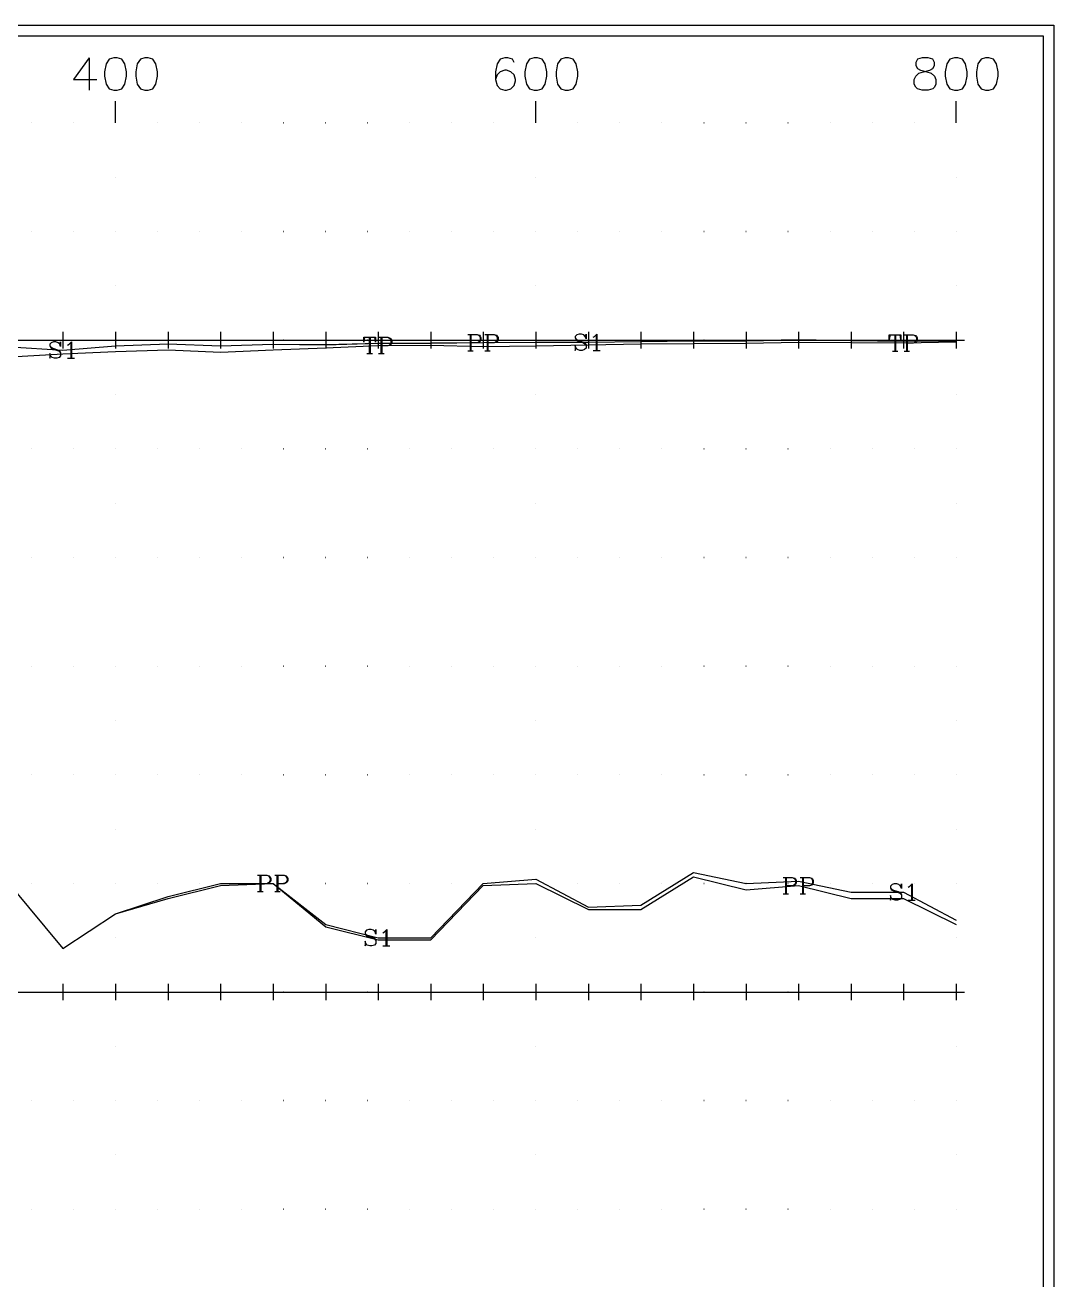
# Model space of a CAD drawing. Extents: x 10 to 200, y 0 to 250.
# Drawn here: x 105.3 to 200, y 134.5 to 250 of the extents above; entities that cross this region are included whole.
import ezdxf

# ---------------------------------------------------------------- set-up
doc = ezdxf.new("R2010")
doc.units = 0
doc.linetypes.add('1', pattern=[0])
for name, color, linetype in [('1', 7, '1'), ('2', 7, '1'), ('3', 7, '1')]:
    doc.layers.add(name, color=color, linetype=linetype)

msp = doc.modelspace()

# ---------------------------------------------------------------- linework, layer by layer
at = {"layer": '1'}
for p, q in [((111.15, 247), (111.15, 244)), ((113.58, 241), (113.58, 243)), ((152.29, 241), (152.29, 243)), ((191, 241), (191, 243)), ((108.74, 221.76), (108.74, 220.24)), ((113.58, 221.76), (113.58, 220.24)), ((118.42, 221.76), (118.42, 220.24)), ((123.26, 221.76), (123.26, 220.24)), ((128.1, 221.76), (128.1, 220.24)), ((132.94, 221.76), (132.94, 220.24)), ((137.77, 221.76), (137.77, 220.24)), ((142.61, 221.76), (142.61, 220.24)), ((147.45, 221.76), (147.45, 220.24)), ((152.29, 221.76), (152.29, 220.24)), ((157.13, 221.76), (157.13, 220.24)), ((161.97, 221.76), (161.97, 220.24)), ((166.81, 221.76), (166.81, 220.24)), ((171.65, 221.76), (171.65, 220.24)), ((176.48, 221.76), (176.48, 220.24)), ((181.32, 221.76), (181.32, 220.24)), ((186.16, 221.76), (186.16, 220.24)), ((191, 221.76), (191, 220.24)), ((107.98, 221), (109.5, 221)), ((109.46, 220.76), (109.46, 219.34)), ((112.82, 221), (114.34, 221)), ((117.66, 221), (119.18, 221)), ((122.5, 221), (124.02, 221)), ((127.33, 221), (128.86, 221)), ((132.17, 221), (133.7, 221)), ((136.95, 221.26), (136.95, 219.76)), ((137.01, 221), (138.54, 221)), ((137.02, 221.26), (137.02, 219.76)), ((138.02, 221.26), (138.02, 219.76)), ((138.1, 221.26), (138.1, 219.76)), ((141.85, 221), (143.37, 221)), ((146.24, 221.53), (146.24, 220.03)), ((146.31, 221.53), (146.31, 220.03)), ((146.69, 221), (148.21, 221)), ((147.81, 221.53), (147.81, 220.03)), ((147.88, 221.53), (147.88, 220.03)), ((151.53, 221), (153.05, 221)), ((156.37, 221), (157.89, 221)), ((157.84, 221.48), (157.84, 220.06)), ((161.21, 221), (162.73, 221)), ((166.04, 221), (167.57, 221)), ((170.88, 221), (172.41, 221)), ((175.72, 221), (177.25, 221)), ((180.56, 221), (182.08, 221)), ((185.34, 221.5), (185.34, 220)), ((185.4, 221), (186.92, 221)), ((185.41, 221.5), (185.41, 220)), ((186.41, 221.5), (186.41, 220)), ((186.48, 221.5), (186.48, 220)), ((190.24, 221), (191.76, 221)), ((136.74, 219.76), (137.24, 219.76)), ((137.81, 219.76), (138.31, 219.76)), ((146.02, 220.03), (146.52, 220.03)), ((147.59, 220.03), (148.09, 220.03)), ((157.56, 220.06), (158.2, 220.06)), ((185.13, 220), (185.63, 220)), ((186.2, 220), (186.7, 220)), ((109.17, 219.34), (109.81, 219.34)), ((126.88, 171.75), (126.88, 170.25)), ((126.95, 171.75), (126.95, 170.25)), ((128.45, 171.75), (128.45, 170.25)), ((128.53, 171.75), (128.53, 170.25)), ((175.27, 171.55), (175.27, 170.05)), ((175.34, 171.55), (175.34, 170.05)), ((176.84, 171.55), (176.84, 170.05)), ((176.91, 171.55), (176.91, 170.05)), ((126.67, 170.25), (127.17, 170.25)), ((128.24, 170.25), (128.74, 170.25)), ((175.06, 170.05), (175.56, 170.05)), ((176.63, 170.05), (177.13, 170.05)), ((186.88, 170.88), (186.88, 169.45)), ((186.59, 169.45), (187.23, 169.45)), ((138.49, 166.68), (138.49, 165.25)), ((138.2, 165.25), (138.85, 165.25)), ((108.74, 161.76), (108.74, 160.24)), ((113.58, 161.76), (113.58, 160.24)), ((118.42, 161.76), (118.42, 160.24)), ((123.26, 161.76), (123.26, 160.24)), ((128.1, 161.76), (128.1, 160.24)), ((132.94, 161.76), (132.94, 160.24)), ((137.77, 161.76), (137.77, 160.24)), ((142.61, 161.76), (142.61, 160.24)), ((147.45, 161.76), (147.45, 160.24)), ((152.29, 161.76), (152.29, 160.24)), ((157.13, 161.76), (157.13, 160.24)), ((161.97, 161.76), (161.97, 160.24)), ((166.81, 161.76), (166.81, 160.24)), ((171.65, 161.76), (171.65, 160.24)), ((176.48, 161.76), (176.48, 160.24)), ((181.32, 161.76), (181.32, 160.24)), ((186.16, 161.76), (186.16, 160.24)), ((191, 161.76), (191, 160.24)), ((107.98, 161), (109.5, 161)), ((112.82, 161), (114.34, 161)), ((117.66, 161), (119.18, 161)), ((122.5, 161), (124.02, 161)), ((127.33, 161), (128.86, 161)), ((132.17, 161), (133.7, 161)), ((137.01, 161), (138.54, 161)), ((141.85, 161), (143.37, 161)), ((146.69, 161), (148.21, 161)), ((151.53, 161), (153.05, 161)), ((156.37, 161), (157.89, 161)), ((161.21, 161), (162.73, 161)), ((166.04, 161), (167.57, 161)), ((170.88, 161), (172.41, 161)), ((175.72, 161), (177.25, 161)), ((180.56, 161), (182.08, 161)), ((185.4, 161), (186.92, 161)), ((190.24, 161), (191.76, 161))]:
    msp.add_line(p, q, dxfattribs=at)
for points in [[(111.15, 247), (109.72, 245), (111.87, 245)], [(113.44, 247), (113.01, 246.86), (112.72, 246.43), (112.58, 245.71), (112.58, 245.29), (112.72, 244.57), (113.01, 244.14), (113.44, 244), (113.72, 244), (114.15, 244.14), (114.44, 244.57), (114.58, 245.29), (114.58, 245.71), (114.44, 246.43), (114.15, 246.86), (113.72, 247), (113.44, 247)], [(116.29, 247), (115.87, 246.86), (115.58, 246.43), (115.44, 245.71), (115.44, 245.29), (115.58, 244.57), (115.87, 244.14), (116.29, 244), (116.58, 244), (117.01, 244.14), (117.29, 244.57), (117.44, 245.29), (117.44, 245.71), (117.29, 246.43), (117.01, 246.86), (116.58, 247), (116.29, 247)], [(150.29, 246.57), (150.15, 246.86), (149.72, 247), (149.43, 247), (149, 246.86), (148.72, 246.43), (148.58, 245.71), (148.58, 245), (148.72, 244.43), (149, 244.14), (149.43, 244), (149.58, 244), (150, 244.14), (150.29, 244.43), (150.43, 244.86), (150.43, 245), (150.29, 245.43), (150, 245.71), (149.58, 245.86), (149.43, 245.86), (149, 245.71), (148.72, 245.43), (148.58, 245)], [(152.15, 247), (151.72, 246.86), (151.43, 246.43), (151.29, 245.71), (151.29, 245.29), (151.43, 244.57), (151.72, 244.14), (152.15, 244), (152.43, 244), (152.86, 244.14), (153.15, 244.57), (153.29, 245.29), (153.29, 245.71), (153.15, 246.43), (152.86, 246.86), (152.43, 247), (152.15, 247)], [(155, 247), (154.58, 246.86), (154.29, 246.43), (154.15, 245.71), (154.15, 245.29), (154.29, 244.57), (154.58, 244.14), (155, 244), (155.29, 244), (155.72, 244.14), (156, 244.57), (156.15, 245.29), (156.15, 245.71), (156, 246.43), (155.72, 246.86), (155.29, 247), (155, 247)], [(187.86, 247), (187.43, 246.86), (187.29, 246.57), (187.29, 246.29), (187.43, 246), (187.71, 245.86), (188.29, 245.71), (188.71, 245.57), (189, 245.29), (189.14, 245), (189.14, 244.57), (189, 244.29), (188.86, 244.14), (188.43, 244), (187.86, 244), (187.43, 244.14), (187.29, 244.29), (187.14, 244.57), (187.14, 245), (187.29, 245.29), (187.57, 245.57), (188, 245.71), (188.57, 245.86), (188.86, 246), (189, 246.29), (189, 246.57), (188.86, 246.86), (188.43, 247), (187.86, 247)], [(190.86, 247), (190.43, 246.86), (190.14, 246.43), (190, 245.71), (190, 245.29), (190.14, 244.57), (190.43, 244.14), (190.86, 244), (191.14, 244), (191.57, 244.14), (191.86, 244.57), (192, 245.29), (192, 245.71), (191.86, 246.43), (191.57, 246.86), (191.14, 247), (190.86, 247)], [(193.71, 247), (193.29, 246.86), (193, 246.43), (192.86, 245.71), (192.86, 245.29), (193, 244.57), (193.29, 244.14), (193.71, 244), (194, 244), (194.43, 244.14), (194.71, 244.57), (194.86, 245.29), (194.86, 245.71), (194.71, 246.43), (194.43, 246.86), (194, 247), (193.71, 247)], [(103.9, 220.38), (108.74, 220.09), (113.58, 220.48), (118.42, 220.67), (123.26, 220.49), (128.1, 220.63), (132.94, 220.59), (137.77, 220.73), (142.61, 220.74), (147.45, 220.79), (152.29, 220.83), (157.13, 220.81), (161.97, 220.88), (166.81, 220.96), (171.65, 220.96), (176.48, 221.06), (181.32, 220.97), (186.16, 220.92), (191, 220.95)], [(103.9, 220.38), (108.74, 220.08), (113.58, 220.48), (118.42, 220.66), (123.26, 220.48), (128.1, 220.62), (132.94, 220.58), (137.77, 220.72), (142.61, 220.73), (147.45, 220.78), (152.29, 220.82), (157.13, 220.8), (161.97, 220.87), (166.81, 220.95), (171.65, 220.95), (176.48, 221.04), (181.32, 220.96), (186.16, 220.91), (191, 220.94)], [(103.9, 221), (108.74, 221), (113.58, 221), (118.42, 221), (123.26, 221), (128.1, 221), (132.94, 221), (137.77, 221), (142.61, 221), (147.45, 221), (152.29, 221), (157.13, 221), (161.97, 221), (166.81, 221), (171.65, 221), (176.48, 221), (181.32, 221), (186.16, 221), (191, 221)], [(103.9, 219.46), (108.74, 219.75), (113.58, 219.96), (118.42, 220.1), (123.26, 219.9), (128.1, 220.1), (132.94, 220.3), (137.77, 220.51), (142.61, 220.55), (147.45, 220.43), (152.29, 220.49), (157.13, 220.58), (161.97, 220.66), (166.81, 220.68), (171.65, 220.73), (176.48, 220.83), (181.32, 220.79), (186.16, 220.75), (191, 220.84)], [(108.46, 220.62), (108.53, 220.84), (108.53, 220.41), (108.46, 220.62), (108.31, 220.76), (108.1, 220.84), (107.88, 220.84), (107.67, 220.76), (107.53, 220.62), (107.53, 220.48), (107.6, 220.34), (107.67, 220.26), (107.81, 220.19), (108.24, 220.05), (108.38, 219.98), (108.53, 219.84)], [(109.17, 220.55), (109.31, 220.62), (109.53, 220.84), (109.53, 219.34)], [(136.52, 221.26), (136.45, 220.83), (136.45, 221.26), (137.52, 221.26), (137.52, 220.83), (137.45, 221.26)], [(137.81, 221.26), (138.67, 221.26), (138.88, 221.19), (138.95, 221.12), (139.02, 220.98), (139.02, 220.76), (138.95, 220.62), (138.88, 220.55), (138.67, 220.48), (138.1, 220.48)], [(138.67, 221.26), (138.81, 221.19), (138.88, 221.12), (138.95, 220.98), (138.95, 220.76), (138.88, 220.62), (138.81, 220.55), (138.67, 220.48)], [(146.02, 221.53), (146.88, 221.53), (147.09, 221.46), (147.17, 221.38), (147.24, 221.24), (147.24, 221.03), (147.17, 220.88), (147.09, 220.81), (146.88, 220.74), (146.31, 220.74)], [(146.88, 221.53), (147.02, 221.46), (147.09, 221.38), (147.17, 221.24), (147.17, 221.03), (147.09, 220.88), (147.02, 220.81), (146.88, 220.74)], [(147.59, 221.53), (148.45, 221.53), (148.67, 221.46), (148.74, 221.38), (148.81, 221.24), (148.81, 221.03), (148.74, 220.88), (148.67, 220.81), (148.45, 220.74), (147.88, 220.74)], [(148.45, 221.53), (148.59, 221.46), (148.67, 221.38), (148.74, 221.24), (148.74, 221.03), (148.67, 220.88), (148.59, 220.81), (148.45, 220.74)], [(156.84, 221.34), (156.91, 221.56), (156.91, 221.13), (156.84, 221.34), (156.7, 221.48), (156.49, 221.56), (156.27, 221.56), (156.06, 221.48), (155.91, 221.34), (155.91, 221.2), (155.99, 221.06), (156.06, 220.98), (156.2, 220.91), (156.63, 220.77), (156.77, 220.7), (156.91, 220.56)], [(155.91, 221.2), (156.06, 221.06), (156.2, 220.98), (156.63, 220.84), (156.77, 220.77), (156.84, 220.7), (156.91, 220.56), (156.91, 220.27), (156.77, 220.13), (156.56, 220.06), (156.34, 220.06), (156.13, 220.13), (155.99, 220.27), (155.91, 220.48), (155.91, 220.06), (155.99, 220.27)], [(157.56, 221.27), (157.7, 221.34), (157.91, 221.56), (157.91, 220.06)], [(184.91, 221.5), (184.84, 221.07), (184.84, 221.5), (185.91, 221.5), (185.91, 221.07), (185.84, 221.5)], [(186.2, 221.5), (187.05, 221.5), (187.27, 221.43), (187.34, 221.36), (187.41, 221.21), (187.41, 221), (187.34, 220.86), (187.27, 220.79), (187.05, 220.71), (186.48, 220.71)], [(187.05, 221.5), (187.2, 221.43), (187.27, 221.36), (187.34, 221.21), (187.34, 221), (187.27, 220.86), (187.2, 220.79), (187.05, 220.71)], [(107.53, 220.48), (107.67, 220.34), (107.81, 220.26), (108.24, 220.12), (108.38, 220.05), (108.46, 219.98), (108.53, 219.84), (108.53, 219.55), (108.38, 219.41), (108.17, 219.34), (107.96, 219.34), (107.74, 219.41), (107.6, 219.55), (107.53, 219.76), (107.53, 219.34), (107.6, 219.55)], [(103.9, 170.8), (108.74, 165), (113.58, 168.2), (118.42, 169.8), (123.26, 171), (128.1, 171), (132.94, 167.2), (137.77, 166), (142.61, 166), (147.45, 171), (152.29, 171.4), (157.13, 168.8), (161.97, 169), (166.81, 172), (171.65, 171), (176.48, 171.2), (181.32, 170.2), (186.16, 170.2), (191, 167.6)], [(103.9, 170.8), (108.74, 165), (113.58, 168.2), (118.42, 169.6), (123.26, 170.8), (128.1, 171), (132.94, 167), (137.77, 165.8), (142.61, 165.8), (147.45, 170.8), (152.29, 171), (157.13, 168.6), (161.97, 168.6), (166.81, 171.6), (171.65, 170.4), (176.48, 170.8), (181.32, 169.6), (186.16, 169.6), (191, 167.2)], [(126.67, 171.75), (127.53, 171.75), (127.74, 171.68), (127.81, 171.61), (127.88, 171.46), (127.88, 171.25), (127.81, 171.11), (127.74, 171.04), (127.53, 170.96), (126.95, 170.96)], [(127.53, 171.75), (127.67, 171.68), (127.74, 171.61), (127.81, 171.46), (127.81, 171.25), (127.74, 171.11), (127.67, 171.04), (127.53, 170.96)], [(128.24, 171.75), (129.1, 171.75), (129.31, 171.68), (129.38, 171.61), (129.45, 171.46), (129.45, 171.25), (129.38, 171.11), (129.31, 171.04), (129.1, 170.96), (128.53, 170.96)], [(129.1, 171.75), (129.24, 171.68), (129.31, 171.61), (129.38, 171.46), (129.38, 171.25), (129.31, 171.11), (129.24, 171.04), (129.1, 170.96)], [(175.06, 171.55), (175.91, 171.55), (176.13, 171.48), (176.2, 171.41), (176.27, 171.26), (176.27, 171.05), (176.2, 170.91), (176.13, 170.84), (175.91, 170.76), (175.34, 170.76)], [(175.91, 171.55), (176.06, 171.48), (176.13, 171.41), (176.2, 171.26), (176.2, 171.05), (176.13, 170.91), (176.06, 170.84), (175.91, 170.76)], [(176.63, 171.55), (177.48, 171.55), (177.7, 171.48), (177.77, 171.41), (177.84, 171.26), (177.84, 171.05), (177.77, 170.91), (177.7, 170.84), (177.48, 170.76), (176.91, 170.76)], [(177.48, 171.55), (177.63, 171.48), (177.7, 171.41), (177.77, 171.26), (177.77, 171.05), (177.7, 170.91), (177.63, 170.84), (177.48, 170.76)], [(185.88, 170.74), (185.95, 170.95), (185.95, 170.52), (185.88, 170.74), (185.73, 170.88), (185.52, 170.95), (185.3, 170.95), (185.09, 170.88), (184.95, 170.74), (184.95, 170.59), (185.02, 170.45), (185.09, 170.38), (185.23, 170.31), (185.66, 170.16), (185.8, 170.09), (185.95, 169.95)], [(186.59, 170.66), (186.73, 170.74), (186.95, 170.95), (186.95, 169.45)], [(184.95, 170.59), (185.09, 170.45), (185.23, 170.38), (185.66, 170.24), (185.8, 170.16), (185.88, 170.09), (185.95, 169.95), (185.95, 169.66), (185.8, 169.52), (185.59, 169.45), (185.38, 169.45), (185.16, 169.52), (185.02, 169.66), (184.95, 169.88), (184.95, 169.45), (185.02, 169.66)], [(137.49, 166.54), (137.56, 166.75), (137.56, 166.32), (137.49, 166.54), (137.35, 166.68), (137.13, 166.75), (136.92, 166.75), (136.7, 166.68), (136.56, 166.54), (136.56, 166.39), (136.63, 166.25), (136.7, 166.18), (136.85, 166.11), (137.27, 165.96), (137.42, 165.89), (137.56, 165.75)], [(136.56, 166.39), (136.7, 166.25), (136.85, 166.18), (137.27, 166.04), (137.42, 165.96), (137.49, 165.89), (137.56, 165.75), (137.56, 165.46), (137.42, 165.32), (137.2, 165.25), (136.99, 165.25), (136.77, 165.32), (136.63, 165.46), (136.56, 165.68), (136.56, 165.25), (136.63, 165.46)], [(138.2, 166.46), (138.35, 166.54), (138.56, 166.75), (138.56, 165.25)], [(103.9, 161), (108.74, 161), (113.58, 161), (118.42, 161), (123.26, 161), (128.1, 161), (132.94, 161), (137.77, 161), (142.61, 161), (147.45, 161), (152.29, 161), (157.13, 161), (161.97, 161), (166.81, 161), (171.65, 161), (176.48, 161), (181.32, 161), (186.16, 161), (191, 161)]]:
    msp.add_lwpolyline(points, dxfattribs=at)
at = {"layer": '2'}
for points in [[(11, 1), (11, 249), (199, 249), (199, 1), (11, 1)], [(105.84, 241), (105.84, 241), (105.84, 241), (105.84, 241), (105.84, 241)], [(109.71, 241), (109.71, 241), (109.71, 241), (109.71, 241), (109.71, 241)], [(113.58, 241), (113.58, 241), (113.58, 241), (113.58, 241), (113.58, 241)], [(113.58, 241), (113.58, 241), (113.58, 241), (113.58, 241), (113.58, 241)], [(117.45, 241), (117.45, 241), (117.45, 241), (117.45, 241), (117.45, 241)], [(121.32, 241), (121.32, 241), (121.32, 241), (121.32, 241), (121.32, 241)], [(125.2, 241), (125.19, 241), (125.19, 241), (125.2, 241), (125.2, 241)], [(129.07, 241), (129.06, 241), (129.06, 241), (129.07, 241), (129.07, 241)], [(132.94, 241), (132.93, 241), (132.93, 241), (132.94, 241), (132.94, 241)], [(136.81, 241), (136.8, 241), (136.8, 241), (136.81, 241), (136.81, 241)], [(140.68, 241), (140.68, 241), (140.68, 241), (140.68, 241), (140.68, 241)], [(144.55, 241), (144.55, 241), (144.55, 241), (144.55, 241), (144.55, 241)], [(148.42, 241), (148.42, 241), (148.42, 241), (148.42, 241), (148.42, 241)], [(152.29, 241), (152.29, 241), (152.29, 241), (152.29, 241), (152.29, 241)], [(152.29, 241), (152.29, 241), (152.29, 241), (152.29, 241), (152.29, 241)], [(156.16, 241), (156.16, 241), (156.16, 241), (156.16, 241), (156.16, 241)], [(160.03, 241), (160.03, 241), (160.03, 241), (160.03, 241), (160.03, 241)], [(163.9, 241), (163.9, 241), (163.9, 241), (163.9, 241), (163.9, 241)], [(167.78, 241), (167.77, 241), (167.77, 241), (167.78, 241), (167.78, 241)], [(171.65, 241), (171.64, 241), (171.64, 241), (171.65, 241), (171.65, 241)], [(175.52, 241), (175.51, 241), (175.51, 241), (175.52, 241), (175.52, 241)], [(179.39, 241), (179.39, 241), (179.39, 241), (179.39, 241), (179.39, 241)], [(183.26, 241), (183.26, 241), (183.26, 241), (183.26, 241), (183.26, 241)], [(187.13, 241), (187.13, 241), (187.13, 241), (187.13, 241), (187.13, 241)], [(191, 241), (191, 241), (191, 241), (191, 241), (191, 241)], [(191, 241), (191, 241), (191, 241), (191, 241), (191, 241)], [(113.58, 236), (113.58, 236), (113.58, 236), (113.58, 236), (113.58, 236)], [(152.29, 236), (152.29, 236), (152.29, 236), (152.29, 236), (152.29, 236)], [(191, 236), (191, 236), (191, 236), (191, 236), (191, 236)], [(105.84, 231), (105.84, 231), (105.84, 231), (105.84, 231), (105.84, 231)], [(109.71, 231), (109.71, 231), (109.71, 231), (109.71, 231), (109.71, 231)], [(113.58, 231), (113.58, 231), (113.58, 231), (113.58, 231), (113.58, 231)], [(113.58, 231), (113.58, 231), (113.58, 231), (113.58, 231), (113.58, 231)], [(117.45, 231), (117.45, 231), (117.45, 231), (117.45, 231), (117.45, 231)], [(121.32, 231), (121.32, 231), (121.32, 231), (121.32, 231), (121.32, 231)], [(125.2, 231), (125.19, 231), (125.19, 231), (125.2, 231), (125.2, 231)], [(129.07, 231), (129.06, 231), (129.06, 231), (129.07, 231), (129.07, 231)], [(132.94, 231), (132.93, 231), (132.93, 231), (132.94, 231), (132.94, 231)], [(136.81, 231), (136.8, 231), (136.8, 231), (136.81, 231), (136.81, 231)], [(140.68, 231), (140.68, 231), (140.68, 231), (140.68, 231), (140.68, 231)], [(144.55, 231), (144.55, 231), (144.55, 231), (144.55, 231), (144.55, 231)], [(148.42, 231), (148.42, 231), (148.42, 231), (148.42, 231), (148.42, 231)], [(152.29, 231), (152.29, 231), (152.29, 231), (152.29, 231), (152.29, 231)], [(152.29, 231), (152.29, 231), (152.29, 231), (152.29, 231), (152.29, 231)], [(156.16, 231), (156.16, 231), (156.16, 231), (156.16, 231), (156.16, 231)], [(160.03, 231), (160.03, 231), (160.03, 231), (160.03, 231), (160.03, 231)], [(163.9, 231), (163.9, 231), (163.9, 231), (163.9, 231), (163.9, 231)], [(167.78, 231), (167.77, 231), (167.77, 231), (167.78, 231), (167.78, 231)], [(171.65, 231), (171.64, 231), (171.64, 231), (171.65, 231), (171.65, 231)], [(175.52, 231), (175.51, 231), (175.51, 231), (175.52, 231), (175.52, 231)], [(179.39, 231), (179.39, 231), (179.39, 231), (179.39, 231), (179.39, 231)], [(183.26, 231), (183.26, 231), (183.26, 231), (183.26, 231), (183.26, 231)], [(187.13, 231), (187.13, 231), (187.13, 231), (187.13, 231), (187.13, 231)], [(191, 231), (191, 231), (191, 231), (191, 231), (191, 231)], [(191, 231), (191, 231), (191, 231), (191, 231), (191, 231)], [(113.58, 226), (113.58, 226), (113.58, 226), (113.58, 226), (113.58, 226)], [(152.29, 226), (152.29, 226), (152.29, 226), (152.29, 226), (152.29, 226)], [(191, 226), (191, 226), (191, 226), (191, 226), (191, 226)], [(105.84, 221), (105.84, 221), (105.84, 221), (105.84, 221), (105.84, 221)], [(109.71, 221), (109.71, 221), (109.71, 221), (109.71, 221), (109.71, 221)], [(113.58, 221), (113.58, 221), (113.58, 221), (113.58, 221), (113.58, 221)], [(113.58, 221), (113.58, 221), (113.58, 221), (113.58, 221), (113.58, 221)], [(117.45, 221), (117.45, 221), (117.45, 221), (117.45, 221), (117.45, 221)], [(121.32, 221), (121.32, 221), (121.32, 221), (121.32, 221), (121.32, 221)], [(125.2, 221), (125.19, 221), (125.19, 221), (125.2, 221), (125.2, 221)], [(129.07, 221), (129.06, 221), (129.06, 221), (129.07, 221), (129.07, 221)], [(132.94, 221), (132.93, 221), (132.93, 221), (132.94, 221), (132.94, 221)], [(136.81, 221), (136.8, 221), (136.8, 221), (136.81, 221), (136.81, 221)], [(140.68, 221), (140.68, 221), (140.68, 221), (140.68, 221), (140.68, 221)], [(144.55, 221), (144.55, 221), (144.55, 221), (144.55, 221), (144.55, 221)], [(148.42, 221), (148.42, 221), (148.42, 221), (148.42, 221), (148.42, 221)], [(152.29, 221), (152.29, 221), (152.29, 221), (152.29, 221), (152.29, 221)], [(152.29, 221), (152.29, 221), (152.29, 221), (152.29, 221), (152.29, 221)], [(156.16, 221), (156.16, 221), (156.16, 221), (156.16, 221), (156.16, 221)], [(160.03, 221), (160.03, 221), (160.03, 221), (160.03, 221), (160.03, 221)], [(163.9, 221), (163.9, 221), (163.9, 221), (163.9, 221), (163.9, 221)], [(167.78, 221), (167.77, 221), (167.77, 221), (167.78, 221), (167.78, 221)], [(171.65, 221), (171.64, 221), (171.64, 221), (171.65, 221), (171.65, 221)], [(175.52, 221), (175.51, 221), (175.51, 221), (175.52, 221), (175.52, 221)], [(179.39, 221), (179.39, 221), (179.39, 221), (179.39, 221), (179.39, 221)], [(183.26, 221), (183.26, 221), (183.26, 221), (183.26, 221), (183.26, 221)], [(187.13, 221), (187.13, 221), (187.13, 221), (187.13, 221), (187.13, 221)], [(191, 221), (191, 221), (191, 221), (191, 221), (191, 221)], [(191, 221), (191, 221), (191, 221), (191, 221), (191, 221)], [(113.58, 216), (113.58, 216), (113.58, 216), (113.58, 216), (113.58, 216)], [(152.29, 216), (152.29, 216), (152.29, 216), (152.29, 216), (152.29, 216)], [(191, 216), (191, 216), (191, 216), (191, 216), (191, 216)], [(105.84, 211), (105.84, 211), (105.84, 211), (105.84, 211), (105.84, 211)], [(109.71, 211), (109.71, 211), (109.71, 211), (109.71, 211), (109.71, 211)], [(113.58, 211), (113.58, 211), (113.58, 211), (113.58, 211), (113.58, 211)], [(113.58, 211), (113.58, 211), (113.58, 211), (113.58, 211), (113.58, 211)], [(117.45, 211), (117.45, 211), (117.45, 211), (117.45, 211), (117.45, 211)], [(121.32, 211), (121.32, 211), (121.32, 211), (121.32, 211), (121.32, 211)], [(125.2, 211), (125.19, 211), (125.19, 211), (125.2, 211), (125.2, 211)], [(129.07, 211), (129.06, 211), (129.06, 211), (129.07, 211), (129.07, 211)], [(132.94, 211), (132.93, 211), (132.93, 211), (132.94, 211), (132.94, 211)], [(136.81, 211), (136.8, 211), (136.8, 211), (136.81, 211), (136.81, 211)], [(140.68, 211), (140.68, 211), (140.68, 211), (140.68, 211), (140.68, 211)], [(144.55, 211), (144.55, 211), (144.55, 211), (144.55, 211), (144.55, 211)], [(148.42, 211), (148.42, 211), (148.42, 211), (148.42, 211), (148.42, 211)], [(152.29, 211), (152.29, 211), (152.29, 211), (152.29, 211), (152.29, 211)], [(152.29, 211), (152.29, 211), (152.29, 211), (152.29, 211), (152.29, 211)], [(156.16, 211), (156.16, 211), (156.16, 211), (156.16, 211), (156.16, 211)], [(160.03, 211), (160.03, 211), (160.03, 211), (160.03, 211), (160.03, 211)], [(163.9, 211), (163.9, 211), (163.9, 211), (163.9, 211), (163.9, 211)], [(167.78, 211), (167.77, 211), (167.77, 211), (167.78, 211), (167.78, 211)], [(171.65, 211), (171.64, 211), (171.64, 211), (171.65, 211), (171.65, 211)], [(175.52, 211), (175.51, 211), (175.51, 211), (175.52, 211), (175.52, 211)], [(179.39, 211), (179.39, 211), (179.39, 211), (179.39, 211), (179.39, 211)], [(183.26, 211), (183.26, 211), (183.26, 211), (183.26, 211), (183.26, 211)], [(187.13, 211), (187.13, 211), (187.13, 211), (187.13, 211), (187.13, 211)], [(191, 211), (191, 211), (191, 211), (191, 211), (191, 211)], [(191, 211), (191, 211), (191, 211), (191, 211), (191, 211)], [(113.58, 206), (113.58, 206), (113.58, 206), (113.58, 206), (113.58, 206)], [(152.29, 206), (152.29, 206), (152.29, 206), (152.29, 206), (152.29, 206)], [(191, 206), (191, 206), (191, 206), (191, 206), (191, 206)], [(105.84, 201), (105.84, 201), (105.84, 201), (105.84, 201), (105.84, 201)], [(109.71, 201), (109.71, 201), (109.71, 201), (109.71, 201), (109.71, 201)], [(113.58, 201), (113.58, 201), (113.58, 201), (113.58, 201), (113.58, 201)], [(113.58, 201), (113.58, 201), (113.58, 201), (113.58, 201), (113.58, 201)], [(117.45, 201), (117.45, 201), (117.45, 201), (117.45, 201), (117.45, 201)], [(121.32, 201), (121.32, 201), (121.32, 201), (121.32, 201), (121.32, 201)], [(125.2, 201), (125.19, 201), (125.19, 201), (125.2, 201), (125.2, 201)], [(129.07, 201), (129.06, 201), (129.06, 201), (129.07, 201), (129.07, 201)], [(132.94, 201), (132.93, 201), (132.93, 201), (132.94, 201), (132.94, 201)], [(136.81, 201), (136.8, 201), (136.8, 201), (136.81, 201), (136.81, 201)], [(140.68, 201), (140.68, 201), (140.68, 201), (140.68, 201), (140.68, 201)], [(144.55, 201), (144.55, 201), (144.55, 201), (144.55, 201), (144.55, 201)], [(148.42, 201), (148.42, 201), (148.42, 201), (148.42, 201), (148.42, 201)], [(152.29, 201), (152.29, 201), (152.29, 201), (152.29, 201), (152.29, 201)], [(152.29, 201), (152.29, 201), (152.29, 201), (152.29, 201), (152.29, 201)], [(156.16, 201), (156.16, 201), (156.16, 201), (156.16, 201), (156.16, 201)], [(160.03, 201), (160.03, 201), (160.03, 201), (160.03, 201), (160.03, 201)], [(163.9, 201), (163.9, 201), (163.9, 201), (163.9, 201), (163.9, 201)], [(167.78, 201), (167.77, 201), (167.77, 201), (167.78, 201), (167.78, 201)], [(171.65, 201), (171.64, 201), (171.64, 201), (171.65, 201), (171.65, 201)], [(175.52, 201), (175.51, 201), (175.51, 201), (175.52, 201), (175.52, 201)], [(179.39, 201), (179.39, 201), (179.39, 201), (179.39, 201), (179.39, 201)], [(183.26, 201), (183.26, 201), (183.26, 201), (183.26, 201), (183.26, 201)], [(187.13, 201), (187.13, 201), (187.13, 201), (187.13, 201), (187.13, 201)], [(191, 201), (191, 201), (191, 201), (191, 201), (191, 201)], [(191, 201), (191, 201), (191, 201), (191, 201), (191, 201)], [(105.84, 191), (105.84, 191), (105.84, 191), (105.84, 191), (105.84, 191)], [(109.71, 191), (109.71, 191), (109.71, 191), (109.71, 191), (109.71, 191)], [(113.58, 191), (113.58, 191), (113.58, 191), (113.58, 191), (113.58, 191)], [(113.58, 191), (113.58, 191), (113.58, 191), (113.58, 191), (113.58, 191)], [(117.45, 191), (117.45, 191), (117.45, 191), (117.45, 191), (117.45, 191)], [(121.32, 191), (121.32, 191), (121.32, 191), (121.32, 191), (121.32, 191)], [(125.2, 191), (125.19, 191), (125.19, 191), (125.2, 191), (125.2, 191)], [(129.07, 191), (129.06, 191), (129.06, 191), (129.07, 191), (129.07, 191)], [(132.94, 191), (132.93, 191), (132.93, 191), (132.94, 191), (132.94, 191)], [(136.81, 191), (136.8, 191), (136.8, 191), (136.81, 191), (136.81, 191)], [(140.68, 191), (140.68, 191), (140.68, 191), (140.68, 191), (140.68, 191)], [(144.55, 191), (144.55, 191), (144.55, 191), (144.55, 191), (144.55, 191)], [(148.42, 191), (148.42, 191), (148.42, 191), (148.42, 191), (148.42, 191)], [(152.29, 191), (152.29, 191), (152.29, 191), (152.29, 191), (152.29, 191)], [(152.29, 191), (152.29, 191), (152.29, 191), (152.29, 191), (152.29, 191)], [(156.16, 191), (156.16, 191), (156.16, 191), (156.16, 191), (156.16, 191)], [(160.03, 191), (160.03, 191), (160.03, 191), (160.03, 191), (160.03, 191)], [(163.9, 191), (163.9, 191), (163.9, 191), (163.9, 191), (163.9, 191)], [(167.78, 191), (167.77, 191), (167.77, 191), (167.78, 191), (167.78, 191)], [(171.65, 191), (171.64, 191), (171.64, 191), (171.65, 191), (171.65, 191)], [(175.52, 191), (175.51, 191), (175.51, 191), (175.52, 191), (175.52, 191)], [(179.39, 191), (179.39, 191), (179.39, 191), (179.39, 191), (179.39, 191)], [(183.26, 191), (183.26, 191), (183.26, 191), (183.26, 191), (183.26, 191)], [(187.13, 191), (187.13, 191), (187.13, 191), (187.13, 191), (187.13, 191)], [(191, 191), (191, 191), (191, 191), (191, 191), (191, 191)], [(191, 191), (191, 191), (191, 191), (191, 191), (191, 191)], [(113.58, 186), (113.58, 186), (113.58, 186), (113.58, 186), (113.58, 186)], [(152.29, 186), (152.29, 186), (152.29, 186), (152.29, 186), (152.29, 186)], [(191, 186), (191, 186), (191, 186), (191, 186), (191, 186)], [(105.84, 181), (105.84, 181), (105.84, 181), (105.84, 181), (105.84, 181)], [(109.71, 181), (109.71, 181), (109.71, 181), (109.71, 181), (109.71, 181)], [(113.58, 181), (113.58, 181), (113.58, 181), (113.58, 181), (113.58, 181)], [(113.58, 181), (113.58, 181), (113.58, 181), (113.58, 181), (113.58, 181)], [(117.45, 181), (117.45, 181), (117.45, 181), (117.45, 181), (117.45, 181)], [(121.32, 181), (121.32, 181), (121.32, 181), (121.32, 181), (121.32, 181)], [(125.2, 181), (125.19, 181), (125.19, 181), (125.2, 181), (125.2, 181)], [(129.07, 181), (129.06, 181), (129.06, 181), (129.07, 181), (129.07, 181)], [(132.94, 181), (132.93, 181), (132.93, 181), (132.94, 181), (132.94, 181)], [(136.81, 181), (136.8, 181), (136.8, 181), (136.81, 181), (136.81, 181)], [(140.68, 181), (140.68, 181), (140.68, 181), (140.68, 181), (140.68, 181)], [(144.55, 181), (144.55, 181), (144.55, 181), (144.55, 181), (144.55, 181)], [(148.42, 181), (148.42, 181), (148.42, 181), (148.42, 181), (148.42, 181)], [(152.29, 181), (152.29, 181), (152.29, 181), (152.29, 181), (152.29, 181)], [(152.29, 181), (152.29, 181), (152.29, 181), (152.29, 181), (152.29, 181)], [(156.16, 181), (156.16, 181), (156.16, 181), (156.16, 181), (156.16, 181)], [(160.03, 181), (160.03, 181), (160.03, 181), (160.03, 181), (160.03, 181)], [(163.9, 181), (163.9, 181), (163.9, 181), (163.9, 181), (163.9, 181)], [(167.78, 181), (167.77, 181), (167.77, 181), (167.78, 181), (167.78, 181)], [(171.65, 181), (171.64, 181), (171.64, 181), (171.65, 181), (171.65, 181)], [(175.52, 181), (175.51, 181), (175.51, 181), (175.52, 181), (175.52, 181)], [(179.39, 181), (179.39, 181), (179.39, 181), (179.39, 181), (179.39, 181)], [(183.26, 181), (183.26, 181), (183.26, 181), (183.26, 181), (183.26, 181)], [(187.13, 181), (187.13, 181), (187.13, 181), (187.13, 181), (187.13, 181)], [(191, 181), (191, 181), (191, 181), (191, 181), (191, 181)], [(191, 181), (191, 181), (191, 181), (191, 181), (191, 181)], [(113.58, 176), (113.58, 176), (113.58, 176), (113.58, 176), (113.58, 176)], [(152.29, 176), (152.29, 176), (152.29, 176), (152.29, 176), (152.29, 176)], [(191, 176), (191, 176), (191, 176), (191, 176), (191, 176)], [(105.84, 171), (105.84, 171), (105.84, 171), (105.84, 171), (105.84, 171)], [(109.71, 171), (109.71, 171), (109.71, 171), (109.71, 171), (109.71, 171)], [(113.58, 171), (113.58, 171), (113.58, 171), (113.58, 171), (113.58, 171)], [(113.58, 171), (113.58, 171), (113.58, 171), (113.58, 171), (113.58, 171)], [(117.45, 171), (117.45, 171), (117.45, 171), (117.45, 171), (117.45, 171)], [(121.32, 171), (121.32, 171), (121.32, 171), (121.32, 171), (121.32, 171)], [(125.2, 171), (125.19, 171), (125.19, 171), (125.2, 171), (125.2, 171)], [(129.07, 171), (129.06, 171), (129.06, 171), (129.07, 171), (129.07, 171)], [(132.94, 171), (132.93, 171), (132.93, 171), (132.94, 171), (132.94, 171)], [(136.81, 171), (136.8, 171), (136.8, 171), (136.81, 171), (136.81, 171)], [(140.68, 171), (140.68, 171), (140.68, 171), (140.68, 171), (140.68, 171)], [(144.55, 171), (144.55, 171), (144.55, 171), (144.55, 171), (144.55, 171)], [(148.42, 171), (148.42, 171), (148.42, 171), (148.42, 171), (148.42, 171)], [(152.29, 171), (152.29, 171), (152.29, 171), (152.29, 171), (152.29, 171)], [(152.29, 171), (152.29, 171), (152.29, 171), (152.29, 171), (152.29, 171)], [(156.16, 171), (156.16, 171), (156.16, 171), (156.16, 171), (156.16, 171)], [(160.03, 171), (160.03, 171), (160.03, 171), (160.03, 171), (160.03, 171)], [(163.9, 171), (163.9, 171), (163.9, 171), (163.9, 171), (163.9, 171)], [(167.78, 171), (167.77, 171), (167.77, 171), (167.78, 171), (167.78, 171)], [(171.65, 171), (171.64, 171), (171.64, 171), (171.65, 171), (171.65, 171)], [(175.52, 171), (175.51, 171), (175.51, 171), (175.52, 171), (175.52, 171)], [(179.39, 171), (179.39, 171), (179.39, 171), (179.39, 171), (179.39, 171)], [(183.26, 171), (183.26, 171), (183.26, 171), (183.26, 171), (183.26, 171)], [(187.13, 171), (187.13, 171), (187.13, 171), (187.13, 171), (187.13, 171)], [(191, 171), (191, 171), (191, 171), (191, 171), (191, 171)], [(191, 171), (191, 171), (191, 171), (191, 171), (191, 171)], [(113.58, 166), (113.58, 166), (113.58, 166), (113.58, 166), (113.58, 166)], [(152.29, 166), (152.29, 166), (152.29, 166), (152.29, 166), (152.29, 166)], [(191, 166), (191, 166), (191, 166), (191, 166), (191, 166)], [(105.84, 161), (105.84, 161), (105.84, 161), (105.84, 161), (105.84, 161)], [(109.71, 161), (109.71, 161), (109.71, 161), (109.71, 161), (109.71, 161)], [(113.58, 161), (113.58, 161), (113.58, 161), (113.58, 161), (113.58, 161)], [(113.58, 161), (113.58, 161), (113.58, 161), (113.58, 161), (113.58, 161)], [(117.45, 161), (117.45, 161), (117.45, 161), (117.45, 161), (117.45, 161)], [(121.32, 161), (121.32, 161), (121.32, 161), (121.32, 161), (121.32, 161)], [(125.2, 161), (125.19, 161), (125.19, 161), (125.2, 161), (125.2, 161)], [(129.07, 161), (129.06, 161), (129.06, 161), (129.07, 161), (129.07, 161)], [(132.94, 161), (132.93, 161), (132.93, 161), (132.94, 161), (132.94, 161)], [(136.81, 161), (136.8, 161), (136.8, 161), (136.81, 161), (136.81, 161)], [(140.68, 161), (140.68, 161), (140.68, 161), (140.68, 161), (140.68, 161)], [(144.55, 161), (144.55, 161), (144.55, 161), (144.55, 161), (144.55, 161)], [(148.42, 161), (148.42, 161), (148.42, 161), (148.42, 161), (148.42, 161)], [(152.29, 161), (152.29, 161), (152.29, 161), (152.29, 161), (152.29, 161)], [(152.29, 161), (152.29, 161), (152.29, 161), (152.29, 161), (152.29, 161)], [(156.16, 161), (156.16, 161), (156.16, 161), (156.16, 161), (156.16, 161)], [(160.03, 161), (160.03, 161), (160.03, 161), (160.03, 161), (160.03, 161)], [(163.9, 161), (163.9, 161), (163.9, 161), (163.9, 161), (163.9, 161)], [(167.78, 161), (167.77, 161), (167.77, 161), (167.78, 161), (167.78, 161)], [(171.65, 161), (171.64, 161), (171.64, 161), (171.65, 161), (171.65, 161)], [(175.52, 161), (175.51, 161), (175.51, 161), (175.52, 161), (175.52, 161)], [(179.39, 161), (179.39, 161), (179.39, 161), (179.39, 161), (179.39, 161)], [(183.26, 161), (183.26, 161), (183.26, 161), (183.26, 161), (183.26, 161)], [(187.13, 161), (187.13, 161), (187.13, 161), (187.13, 161), (187.13, 161)], [(191, 161), (191, 161), (191, 161), (191, 161), (191, 161)], [(191, 161), (191, 161), (191, 161), (191, 161), (191, 161)], [(113.58, 156), (113.58, 156), (113.58, 156), (113.58, 156), (113.58, 156)], [(152.29, 156), (152.29, 156), (152.29, 156), (152.29, 156), (152.29, 156)], [(191, 156), (191, 156), (191, 156), (191, 156), (191, 156)], [(105.84, 151), (105.84, 151), (105.84, 151), (105.84, 151), (105.84, 151)], [(109.71, 151), (109.71, 151), (109.71, 151), (109.71, 151), (109.71, 151)], [(113.58, 151), (113.58, 151), (113.58, 151), (113.58, 151), (113.58, 151)], [(113.58, 151), (113.58, 151), (113.58, 151), (113.58, 151), (113.58, 151)], [(117.45, 151), (117.45, 151), (117.45, 151), (117.45, 151), (117.45, 151)], [(121.32, 151), (121.32, 151), (121.32, 151), (121.32, 151), (121.32, 151)], [(125.2, 151), (125.19, 151), (125.19, 151), (125.2, 151), (125.2, 151)], [(129.07, 151), (129.06, 151), (129.06, 151), (129.07, 151), (129.07, 151)], [(132.94, 151), (132.93, 151), (132.93, 151), (132.94, 151), (132.94, 151)], [(136.81, 151), (136.8, 151), (136.8, 151), (136.81, 151), (136.81, 151)], [(140.68, 151), (140.68, 151), (140.68, 151), (140.68, 151), (140.68, 151)], [(144.55, 151), (144.55, 151), (144.55, 151), (144.55, 151), (144.55, 151)], [(148.42, 151), (148.42, 151), (148.42, 151), (148.42, 151), (148.42, 151)], [(152.29, 151), (152.29, 151), (152.29, 151), (152.29, 151), (152.29, 151)], [(152.29, 151), (152.29, 151), (152.29, 151), (152.29, 151), (152.29, 151)], [(156.16, 151), (156.16, 151), (156.16, 151), (156.16, 151), (156.16, 151)], [(160.03, 151), (160.03, 151), (160.03, 151), (160.03, 151), (160.03, 151)], [(163.9, 151), (163.9, 151), (163.9, 151), (163.9, 151), (163.9, 151)], [(167.78, 151), (167.77, 151), (167.77, 151), (167.78, 151), (167.78, 151)], [(171.65, 151), (171.64, 151), (171.64, 151), (171.65, 151), (171.65, 151)], [(175.52, 151), (175.51, 151), (175.51, 151), (175.52, 151), (175.52, 151)], [(179.39, 151), (179.39, 151), (179.39, 151), (179.39, 151), (179.39, 151)], [(183.26, 151), (183.26, 151), (183.26, 151), (183.26, 151), (183.26, 151)], [(187.13, 151), (187.13, 151), (187.13, 151), (187.13, 151), (187.13, 151)], [(191, 151), (191, 151), (191, 151), (191, 151), (191, 151)], [(191, 151), (191, 151), (191, 151), (191, 151), (191, 151)], [(113.58, 146), (113.58, 146), (113.58, 146), (113.58, 146), (113.58, 146)], [(152.29, 146), (152.29, 146), (152.29, 146), (152.29, 146), (152.29, 146)], [(191, 146), (191, 146), (191, 146), (191, 146), (191, 146)], [(105.84, 141), (105.84, 141), (105.84, 141), (105.84, 141), (105.84, 141)], [(109.71, 141), (109.71, 141), (109.71, 141), (109.71, 141), (109.71, 141)], [(113.58, 141), (113.58, 141), (113.58, 141), (113.58, 141), (113.58, 141)], [(113.58, 141), (113.58, 141), (113.58, 141), (113.58, 141), (113.58, 141)], [(117.45, 141), (117.45, 141), (117.45, 141), (117.45, 141), (117.45, 141)], [(121.32, 141), (121.32, 141), (121.32, 141), (121.32, 141), (121.32, 141)], [(125.2, 141), (125.19, 141), (125.19, 141), (125.2, 141), (125.2, 141)], [(129.07, 141), (129.06, 141), (129.06, 141), (129.07, 141), (129.07, 141)], [(132.94, 141), (132.93, 141), (132.93, 141), (132.94, 141), (132.94, 141)], [(136.81, 141), (136.8, 141), (136.8, 141), (136.81, 141), (136.81, 141)], [(140.68, 141), (140.68, 141), (140.68, 141), (140.68, 141), (140.68, 141)], [(144.55, 141), (144.55, 141), (144.55, 141), (144.55, 141), (144.55, 141)], [(148.42, 141), (148.42, 141), (148.42, 141), (148.42, 141), (148.42, 141)], [(152.29, 141), (152.29, 141), (152.29, 141), (152.29, 141), (152.29, 141)], [(152.29, 141), (152.29, 141), (152.29, 141), (152.29, 141), (152.29, 141)], [(156.16, 141), (156.16, 141), (156.16, 141), (156.16, 141), (156.16, 141)], [(160.03, 141), (160.03, 141), (160.03, 141), (160.03, 141), (160.03, 141)], [(163.9, 141), (163.9, 141), (163.9, 141), (163.9, 141), (163.9, 141)], [(167.78, 141), (167.77, 141), (167.77, 141), (167.78, 141), (167.78, 141)], [(171.65, 141), (171.64, 141), (171.64, 141), (171.65, 141), (171.65, 141)], [(175.52, 141), (175.51, 141), (175.51, 141), (175.52, 141), (175.52, 141)], [(179.39, 141), (179.39, 141), (179.39, 141), (179.39, 141), (179.39, 141)], [(183.26, 141), (183.26, 141), (183.26, 141), (183.26, 141), (183.26, 141)], [(187.13, 141), (187.13, 141), (187.13, 141), (187.13, 141), (187.13, 141)], [(191, 141), (191, 141), (191, 141), (191, 141), (191, 141)], [(191, 141), (191, 141), (191, 141), (191, 141), (191, 141)]]:
    msp.add_lwpolyline(points, dxfattribs=at)
at = {"layer": '3'}
msp.add_lwpolyline([(10, 0), (10, 250), (200, 250), (200, 0), (10, 0)], dxfattribs=at)

doc.saveas('drawing.dxf')
